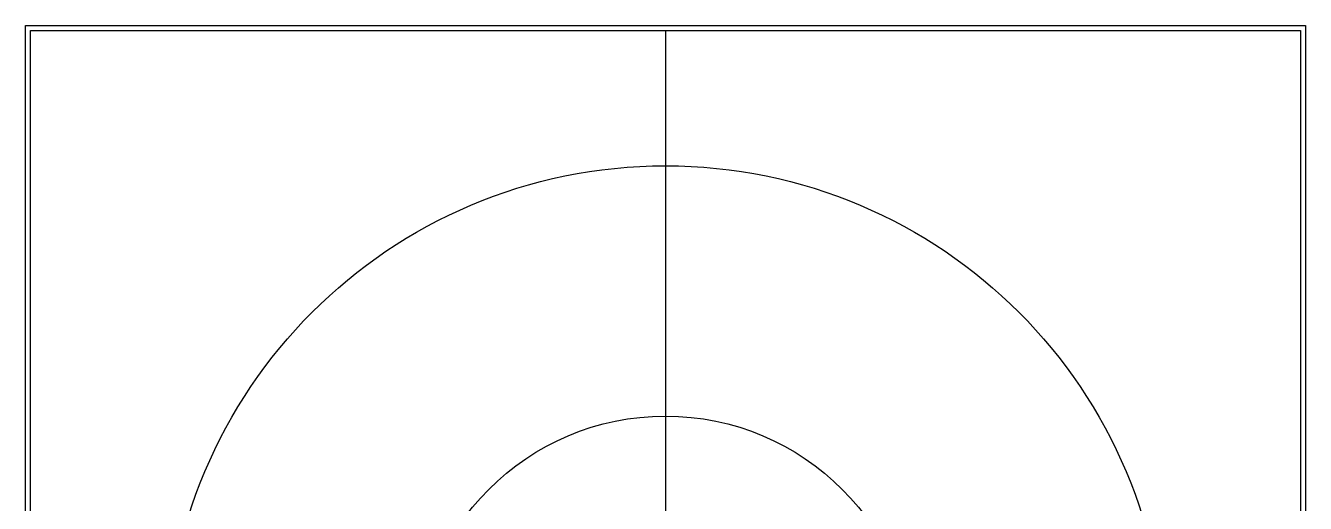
# Model space of a CAD drawing. Header units: millimetres. Extents: x 1000 to 429000, y 1000 to 129000.
# Drawn here: x 151000 to 279000, y 81280 to 129000 of the extents above; entities that cross this region are included whole.
import ezdxf

# ---------------------------------------------------------------- set-up
doc = ezdxf.new("R2010")
doc.units = ezdxf.units.MM
doc.layers.add('CLEAR', color=140, linetype='Continuous')
doc.layers.add('MASK', color=20, linetype='Continuous')

msp = doc.modelspace()

# ---------------------------------------------------------------- linework, layer by layer
msp.add_line((215000, 128500), (215000, 1500))
for radius in [50000, 25000]:
    msp.add_circle((215000, 65000), radius)
at = {"layer": 'CLEAR'}
for p, q in [((151000, 129000), (279000, 129000)), ((151000, 1000), (151000, 129000)), ((279000, 129000), (279000, 1000))]:
    msp.add_line(p, q, dxfattribs=at)
at = {"layer": 'MASK'}
for p, q in [((151500, 128500), (278500, 128500)), ((151500, 1500), (151500, 128500)), ((278500, 128500), (278500, 1500))]:
    msp.add_line(p, q, dxfattribs=at)

doc.saveas('drawing.dxf')
